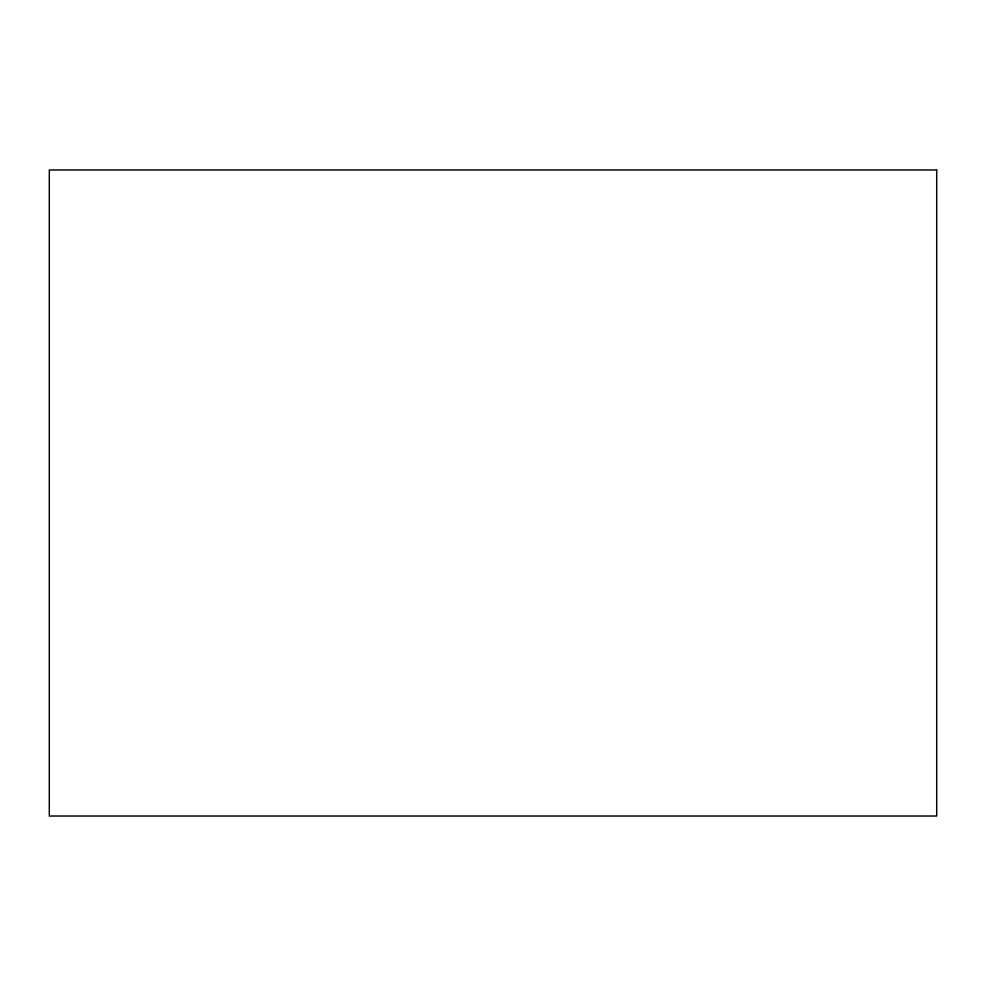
<?xml version="1.0" encoding="UTF-8"?>
<svg xmlns="http://www.w3.org/2000/svg" width="986" height="986" viewBox="0 0 986 986"><rect width="100%" height="100%" fill="white"/><g stroke="black" fill="none" stroke-linecap="round" stroke-linejoin="round"><path stroke-width="1.48" d="M936.7 169.974L49.3 169.974L49.3 816.026L936.7 816.026L936.7 169.974"/></g></svg>
